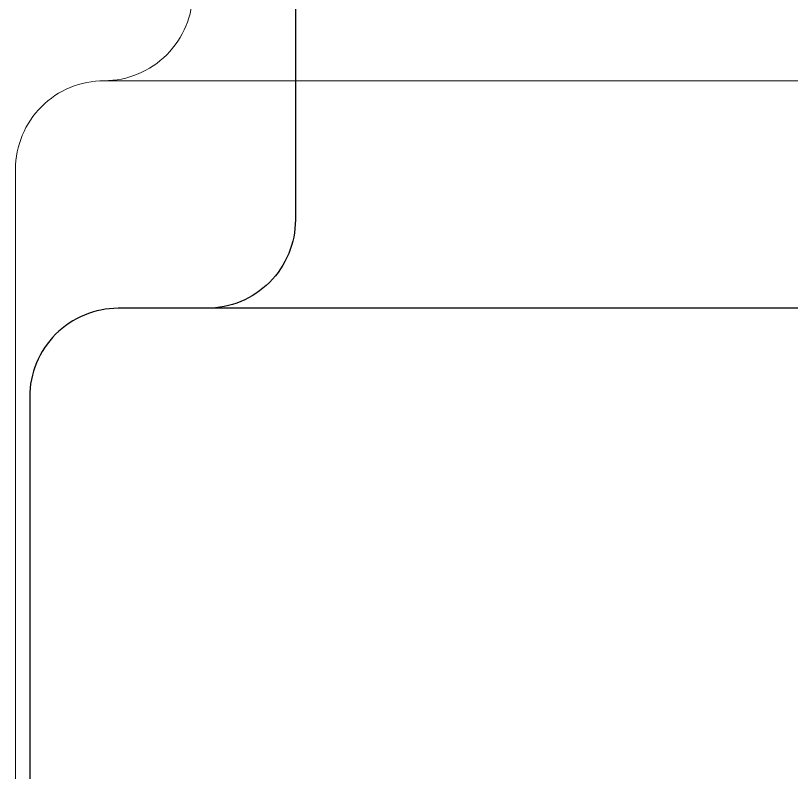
# Model space of a CAD drawing. Header units: millimetres. Extents: x -1913 to 1072, y -448 to 307.
# Drawn here: x 727.265 to 731.645, y -192.957 to -188.685 of the extents above; entities that cross this region are included whole.
import ezdxf

# ---------------------------------------------------------------- set-up
doc = ezdxf.new("R2010")
doc.units = ezdxf.units.MM
doc.header["$LTSCALE"] = 2
doc.layers.get('0').update_dxf_attribs({"linetype": 'CONTINUOUS'})
doc.layers.add('FPC', color=2, linetype='CONTINUOUS')

msp = doc.modelspace()

# ---------------------------------------------------------------- linework, layer by layer
msp.add_line((733.8446, -190.3375), (728.3446, -190.3375))
at = {"layer": 'FPC', "lineweight": 9}
msp.add_line((734.2334, -189.053), (727.7648, -189.053), dxfattribs=at)
at = {"layer": 'FPC', "color": 4}
msp.add_lwpolyline([(734.8446, -195.8375), (734.8446, -190.8375, 0.414214), (734.3446, -190.3375), (733.8446, -190.3375, -0.414214), (733.3446, -189.8375), (733.3446, -187.0612, -0.236701), (733.5455, -186.6605), (733.9686, -186.3447, 0.236701), (734.1696, -185.944), (734.1696, -184.503), (728.0196, -184.503), (728.0196, -185.944, 0.236701), (728.2205, -186.3447), (728.6436, -186.6605, -0.236701), (728.8446, -187.0612), (728.8446, -189.8375, -0.414214), (728.3446, -190.3375), (727.8446, -190.3375, 0.414214), (727.3446, -190.8375), (727.3446, -195.8375, 0.414214)], format="xyb", dxfattribs=at)
at = {"layer": 'FPC', "lineweight": 9}
msp.add_lwpolyline([(748.9508, -202.1523), (729.2648, -202.1523, -0.414214), (728.2648, -201.1523), (728.2648, -194.6523, 0.414214), (727.7648, -194.1523), (727.7648, -194.1523, -0.414214), (727.2648, -193.6523), (727.2648, -189.553, -0.414214), (727.7648, -189.053), (727.7648, -189.053, 0.414214), (728.2648, -188.553), (728.2648, -186.8123, 0.191139), (728.2104, -186.6752), (727.6888, -186.1214, -0.191139), (727.6344, -185.9843), (727.6344, -185.853), (734.5547, -185.853), (734.5547, -186.0099, -0.213589), (734.488, -186.1591), (734.2863, -186.3779, 0.18837), (734.2334, -186.5134), (734.2334, -194.1523, 0.414214), (734.7334, -194.6523), (748.9508, -194.6523, -0.414214)], format="xyb", dxfattribs=at)

doc.saveas('drawing.dxf')
